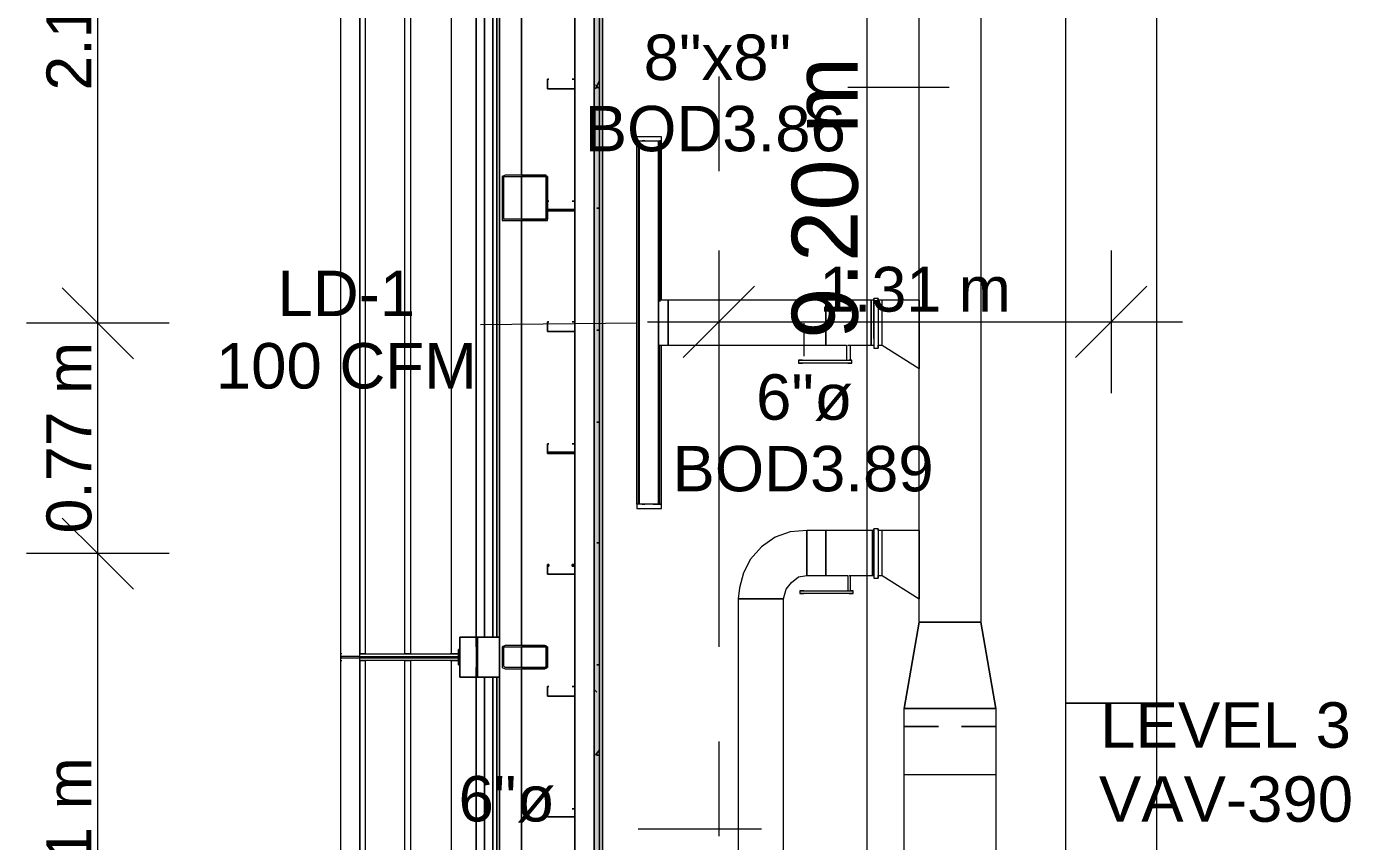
# Model space of a CAD drawing. Header units: metres. Extents: x -2 to 237, y -8 to 52.
# Drawn here: x 5.552 to 9.98, y 16.249 to 18.973 of the extents above; entities that cross this region are included whole.
import ezdxf

# ---------------------------------------------------------------- set-up
doc = ezdxf.new("R2010")
doc.units = ezdxf.units.M
doc.layers.add('HVAC - Ductos', color=5, linetype='Continuous', lineweight=0)
doc.layers.add('PDF_Text', color=7, linetype='Continuous', lineweight=0)
doc.layers.add('PDF_Geometry', color=7, linetype='Continuous', lineweight=0, true_color=0xaaaaaa)
doc.layers.add('PDF_Solid Fills', color=7, linetype='Continuous', lineweight=0, true_color=0xffffff)
doc.styles.add('PDF Helvetica', font='')
doc.styles.get('PDF Helvetica').set_extended_font_data('Helvetica')

msp = doc.modelspace()

# ---------------------------------------------------------------- hatches: boundary and pattern name
at = {"layer": 'PDF_Solid Fills', "lineweight": 0, "transparency": 33554559}
h = msp.add_hatch(color=256, dxfattribs=at)
h.paths.add_polyline_path([(7.4674, 8.7485), (7.4674, 21.0411), (7.4491, 21.0411), (7.4491, 8.7485)])
h.paths.add_polyline_path([(7.4674, 32.7197), (7.4491, 32.7197), (7.4491, 22.5622), (7.4674, 22.5622)])
h.paths.add_polyline_path([(7.4674, 22.5485), (7.4491, 22.5485), (7.4491, 21.0548), (7.4674, 21.0548)])
h.paths.add_polyline_path([(7.4674, 34.2499), (7.4674, 46.4416), (7.4491, 46.4416), (7.4491, 34.2499)])
h.paths.add_polyline_path([(7.4674, 34.2362), (7.4491, 34.2362), (7.4491, 32.738), (7.4674, 32.738)])
h = msp.add_hatch(color=256, dxfattribs=at)
h.paths.add_polyline_path([(7.2887, 18.4754), (7.2933, 18.4708), (7.2933, 18.4754)])
h.paths.add_polyline_path([(7.2933, 18.4662), (7.2887, 18.4662), (7.2887, 18.3288), (7.1467, 18.3288), (7.1467, 18.4662), (7.1421, 18.4662), (7.1421, 18.3242), (7.2933, 18.3242)])
h.paths.add_polyline_path([(7.1467, 18.4708), (7.1467, 18.4754), (7.1421, 18.4754)])
h.paths.add_polyline_path([(7.2841, 18.4708), (7.2841, 18.4754), (7.1512, 18.4754)])
h = msp.add_hatch(color=256, dxfattribs=at)
h.paths.add_polyline_path([(7.1512, 16.8306), (7.2841, 16.826), (7.2841, 16.8306)])
h.paths.add_polyline_path([(7.1467, 16.8947), (7.1421, 16.8947), (7.1421, 16.8306), (7.1512, 16.8352), (7.1467, 16.8352)])
h.paths.add_polyline_path([(7.1467, 16.8993), (7.1467, 16.9039), (7.1421, 16.9039)])
h.paths.add_polyline_path([(7.2841, 16.8993), (7.2841, 16.9039), (7.1512, 16.9039)])
h.paths.add_polyline_path([(7.2887, 16.9039), (7.2933, 16.8993), (7.2933, 16.9039)])
h.paths.add_polyline_path([(7.2933, 16.8947), (7.2887, 16.8947), (7.2887, 16.8306)])

# ---------------------------------------------------------------- linework, layer by layer
at = {"layer": 'HVAC - Ductos', "color": 252, "lineweight": 0, "true_color": 0x939598}
for points in [[(5.7905, 8.9639), (5.7905, 11.4426), (5.7905, 13.8021), (5.7905, 15.2041), (5.7905, 17.2109), (5.7905, 17.9806), (5.7905, 20.1706), (5.7905, 21.6733), (5.7905, 22.9975), (5.7905, 24.3169), (5.7905, 26.255), (5.7905, 28.5137), (5.7905, 30.7083), (5.7905, 32.1928), (5.7905, 33.3061), (5.7905, 35.5145), (5.7905, 37.4662), (5.7905, 37.7091), (5.7905, 39.9037), (5.7905, 41.3881), (5.7905, 43.5873), (5.7905, 46.2263)], [(5.6714, 18.0996), (5.7905, 17.9806), (5.9097, 17.8614)], [(6.0288, 17.9806), (5.7905, 17.9806), (5.5522, 17.9806)], [(5.6714, 17.33), (5.7905, 17.2109), (5.9097, 17.0917)], [(6.0288, 17.2109), (5.7905, 17.2109), (5.5522, 17.2109)]]:
    msp.add_lwpolyline(points, dxfattribs=at)
at = {"layer": 'HVAC - Ductos', "lineweight": 0}
for points in [[(8.3608, 8.9639), (8.3608, 13.8021), (8.3608, 22.9975), (8.3608, 32.1928), (8.3608, 41.3881), (8.3608, 46.2263)], [(8.6357, 18.7686), (8.2966, 18.7686)], [(7.6094, 17.3758), (7.614, 17.3758), (7.6186, 17.3758), (7.614, 17.3758), (7.5957, 17.3758), (7.5911, 17.3758), (7.5911, 18.5899), (7.5957, 18.5899), (7.614, 18.5899), (7.6186, 18.5899), (7.614, 18.5899), (7.6094, 18.5899)], [(7.5957, 18.5899), (7.5957, 17.3758)], [(7.6461, 18.5899), (7.6506, 18.5899), (7.6552, 18.5899), (7.6736, 18.5899), (7.669, 18.5899), (7.669, 18.0539)], [(7.6506, 18.5899), (7.6552, 18.5899), (7.6598, 18.5899)], [(7.6736, 18.0584), (7.6736, 18.5899)], [(7.866, 18.2234), (7.866, 17.9852), (7.866, 17.7469)], [(9.1763, 18.2234), (9.1763, 17.9852), (9.1763, 17.7469)], [(7.9851, 18.1042), (7.866, 17.9852), (7.7468, 17.866)], [(9.2954, 18.1042), (9.1763, 17.9852), (9.0572, 17.866)], [(7.6965, 18.0584), (7.6965, 18.0539), (7.6965, 18.0447), (7.6965, 18.0356), (7.6965, 18.0172), (7.6965, 17.9989), (7.6965, 17.9806), (7.6965, 17.9622), (7.6965, 17.9439), (7.6965, 17.9302), (7.6965, 17.9164), (7.6965, 17.9118), (7.6965, 17.9072), (7.6965, 17.9164), (7.6965, 17.9256), (7.6965, 17.9439), (7.6965, 17.9622), (7.6965, 17.9806), (7.6965, 18.0034), (7.6965, 18.0218), (7.6965, 18.0356), (7.6965, 18.0493), (7.6965, 18.0539), (7.6965, 18.0584), (7.6965, 18.0539)], [(8.2966, 17.8569), (8.3012, 17.8569), (8.3058, 17.8569), (8.3058, 17.9072), (8.3746, 17.9072), (8.3746, 17.9164), (8.3746, 17.9256), (8.3746, 17.9439), (8.3746, 17.9622), (8.3746, 17.9806), (8.3746, 18.0034), (8.3746, 18.0218), (8.3746, 18.0356), (8.3746, 18.0493), (8.3746, 18.0539), (8.3746, 18.0584), (8.2234, 18.0584), (8.2234, 18.0539), (8.2234, 18.0493), (8.2234, 18.0356), (8.2234, 18.0218), (8.2234, 18.0034), (8.2234, 17.9806), (8.2234, 17.9622), (8.2234, 17.9439), (8.2234, 17.9256), (8.2234, 17.9164), (8.2234, 17.9072), (8.2921, 17.9072), (8.2921, 17.8569)], [(8.3837, 17.9302), (8.3837, 17.9439), (8.3837, 17.9622), (8.3837, 17.9806), (8.3837, 18.0034), (8.3837, 18.0218), (8.3837, 18.0356), (8.3837, 18.0493), (8.3837, 18.0539), (8.3837, 18.0584), (8.3746, 18.0584), (8.3746, 18.0539), (8.3746, 18.0493), (8.3746, 18.0356), (8.3746, 18.0218), (8.3746, 18.0034), (8.3746, 17.9806), (8.3746, 17.9622), (8.3746, 17.9439), (8.3746, 17.9256), (8.3746, 17.9164), (8.3746, 17.9072), (8.3837, 17.9072), (8.3837, 17.9027), (8.3837, 17.8981)], [(8.3975, 18.063), (8.3837, 18.063)], [(8.3837, 18.0584), (8.3837, 18.063), (8.3837, 18.0539), (8.3837, 18.0401), (8.3837, 18.0218), (8.3837, 18.0034), (8.3837, 17.9806), (8.3837, 17.9622), (8.3837, 17.9393), (8.3837, 17.9256), (8.3837, 17.9118), (8.3837, 17.9027), (8.3837, 17.8981), (8.3975, 17.8981)], [(8.3975, 18.0584), (8.3975, 18.063), (8.3975, 18.0539), (8.3975, 18.0401), (8.3975, 18.0218), (8.3975, 18.0034), (8.3975, 17.9806), (8.3975, 17.9622), (8.3975, 17.9393), (8.3975, 17.9256), (8.3975, 17.9118), (8.3975, 17.9027), (8.3975, 17.8981), (8.3975, 17.9027), (8.3975, 17.9072), (8.4112, 17.9072), (8.4112, 17.9164), (8.4112, 17.9256), (8.4112, 17.9439), (8.4112, 17.9622), (8.4112, 17.9806), (8.4112, 18.0034), (8.4112, 18.0218), (8.4112, 18.0356), (8.4112, 18.0493), (8.4112, 18.0539), (8.4112, 18.0584), (8.3975, 18.0584), (8.3975, 18.0539), (8.3975, 18.0493)], [(8.3975, 18.0401), (8.3975, 18.0356)], [(8.3975, 18.0218), (8.3975, 18.0034), (8.3975, 17.9806), (8.3975, 17.9622), (8.3975, 17.9439), (8.3975, 17.9393)], [(8.4112, 17.9072), (8.5349, 17.8293), (8.5349, 17.8339), (8.5349, 17.8523), (8.5349, 17.8752), (8.5349, 17.9072), (8.5349, 17.9806), (8.5349, 18.0126), (8.5349, 18.0356), (8.5349, 18.0539), (8.5349, 18.0584), (8.4112, 18.0584)], [(8.5349, 18.0584), (8.5349, 18.0539), (8.5349, 18.0356), (8.5349, 18.0126), (8.5349, 17.9806), (8.5349, 17.9072), (8.5349, 17.8752), (8.5349, 17.8523), (8.5349, 17.8339), (8.5349, 17.8293)], [(7.5911, 17.9806), (7.0688, 17.976)], [(7.6277, 17.9852), (9.4146, 17.9852)], [(8.1501, 17.9806), (8.1501, 17.8706)], [(8.4112, 18.008), (8.4112, 18.0126)], [(8.4112, 17.9485), (8.4112, 17.9531), (8.4112, 17.9576)], [(7.6461, 17.3758), (7.6506, 17.3758), (7.6552, 17.3758), (7.6736, 17.3758), (7.669, 17.3758), (7.669, 17.9072)], [(7.6736, 17.3758), (7.6736, 17.9072)], [(8.2921, 17.9072), (8.2921, 17.9072)], [(8.2921, 17.9072), (8.2921, 17.9072)], [(8.2966, 17.9072), (8.3012, 17.9072), (8.3058, 17.9072)], [(8.3058, 17.9072), (8.3058, 17.9072)], [(8.3058, 17.9072), (8.3058, 17.9072)], [(8.3058, 17.9072), (8.3058, 17.9072)], [(8.3837, 17.9256), (8.3837, 17.9164), (8.3837, 17.9118)], [(8.3837, 17.9072), (8.3837, 17.9072)], [(8.3975, 17.9256), (8.3975, 17.9256)], [(8.3975, 17.9164), (8.3975, 17.9118)], [(8.3975, 17.9072), (8.3975, 17.9072)], [(8.4112, 17.9256), (8.4112, 17.9302)], [(8.1317, 17.8569), (8.1317, 17.8569)], [(8.1317, 17.8569), (8.1317, 17.8477)], [(8.1317, 17.8477), (8.1317, 17.8477)], [(8.1455, 17.8569), (8.2966, 17.8569), (8.3012, 17.8569), (8.3058, 17.8569), (8.3104, 17.8569), (8.3058, 17.8569), (8.3012, 17.8569)], [(8.2966, 17.8477), (8.3012, 17.8477), (8.3058, 17.8477), (8.3104, 17.8477), (8.3058, 17.8477), (8.3012, 17.8477), (8.2966, 17.8477), (8.1455, 17.8477)], [(8.3058, 17.8569), (8.3058, 17.8569)], [(8.3104, 17.8569), (8.3104, 17.8569)], [(8.3104, 17.8477), (8.3104, 17.8569)], [(8.3104, 17.8477), (8.3104, 17.8477)], [(7.6598, 17.3758), (7.6552, 17.3758), (7.6506, 17.3758)], [(8.3837, 17.2887), (8.3791, 17.2887), (8.2234, 17.2887), (8.2234, 17.2841), (8.2234, 17.2795), (8.2234, 17.2658), (8.2234, 17.2521), (8.2234, 17.2337), (8.2234, 17.2109), (8.2234, 17.1925), (8.2234, 17.1742), (8.2234, 17.1605), (8.2234, 17.1467), (8.2234, 17.1375), (8.2966, 17.1375), (8.2966, 17.0871)], [(8.3012, 17.0871), (8.3058, 17.0871), (8.3058, 17.1375), (8.3791, 17.1375), (8.3791, 17.1467), (8.3791, 17.1605), (8.3791, 17.1742), (8.3791, 17.1925), (8.3791, 17.2109), (8.3791, 17.2337), (8.3791, 17.2521), (8.3791, 17.2658), (8.3791, 17.2795), (8.3791, 17.2841), (8.3791, 17.2887), (8.3791, 17.2841), (8.3791, 17.2887), (8.3791, 17.2841), (8.3791, 17.2795), (8.3791, 17.2658), (8.3791, 17.2521), (8.3791, 17.2337), (8.3791, 17.2109), (8.3791, 17.1925), (8.3791, 17.1742), (8.3791, 17.1605), (8.3791, 17.1467), (8.3791, 17.1375), (8.3837, 17.1375), (8.3837, 17.1467), (8.3837, 17.1605), (8.3837, 17.1742), (8.3837, 17.1925), (8.3837, 17.2109), (8.3837, 17.2337), (8.3837, 17.2521), (8.3837, 17.2658), (8.3837, 17.2795), (8.3837, 17.2841), (8.3837, 17.2887), (8.3837, 17.2841), (8.3837, 17.2933), (8.3837, 17.2841), (8.3837, 17.2704), (8.3837, 17.2521), (8.3837, 17.2337), (8.3837, 17.2109), (8.3837, 17.1925), (8.3837, 17.1696), (8.3837, 17.1559), (8.3837, 17.1421), (8.3837, 17.1329), (8.3837, 17.1284), (8.3975, 17.1284)], [(8.3975, 17.2933), (8.3837, 17.2933)], [(8.3975, 17.2887), (8.3975, 17.2933), (8.3975, 17.2841), (8.3975, 17.2704), (8.3975, 17.2521), (8.3975, 17.2337), (8.3975, 17.2109), (8.3975, 17.1925), (8.3975, 17.1696), (8.3975, 17.1559), (8.3975, 17.1421), (8.3975, 17.1329), (8.3975, 17.1284), (8.3975, 17.1329), (8.3975, 17.1375), (8.4112, 17.1375), (8.4112, 17.1467), (8.4112, 17.1605), (8.4112, 17.1742), (8.4112, 17.1925), (8.4112, 17.2109), (8.4112, 17.2337), (8.4112, 17.2521), (8.4112, 17.2658), (8.4112, 17.2795), (8.4112, 17.2841), (8.4112, 17.2887), (8.3975, 17.2887), (8.3975, 17.2841), (8.3975, 17.2795)], [(8.3975, 17.2704), (8.3975, 17.2658)], [(8.4112, 17.1375), (8.5349, 17.0597), (8.5349, 17.0642), (8.5349, 17.0826), (8.5349, 17.1055), (8.5349, 17.1375), (8.5349, 17.2109), (8.5349, 17.2429), (8.5349, 17.2658), (8.5349, 17.2841), (8.5349, 17.2887), (8.4112, 17.2887)], [(8.5349, 17.2887), (8.5349, 17.2841), (8.5349, 17.2658), (8.5349, 17.2429), (8.5349, 17.2109), (8.5349, 17.1375), (8.5349, 17.1055), (8.5349, 17.0826), (8.5349, 17.0642), (8.5349, 17.0597)], [(8.3975, 17.2521), (8.3975, 17.2337), (8.3975, 17.2109), (8.3975, 17.1925), (8.3975, 17.1742), (8.3975, 17.1696)], [(8.4112, 17.2383), (8.4112, 17.2429)], [(8.4112, 17.1787), (8.4112, 17.1833), (8.4112, 17.1879)], [(8.2966, 17.1375), (8.2966, 17.1375)], [(8.2966, 17.1375), (8.2966, 17.1375)], [(8.3012, 17.1375), (8.3058, 17.1375)], [(8.3058, 17.1375), (8.3058, 17.1375)], [(8.3058, 17.1375), (8.3058, 17.1375)], [(8.3058, 17.1375), (8.3058, 17.1375)], [(8.3791, 17.1375), (8.3791, 17.1375)], [(8.3837, 17.1375), (8.3837, 17.1375)], [(8.3837, 17.1375), (8.3837, 17.1329), (8.3837, 17.1284)], [(8.3975, 17.1605), (8.3975, 17.1559)], [(8.3975, 17.1467), (8.3975, 17.1421)], [(8.3975, 17.1375), (8.3975, 17.1375)], [(8.1363, 17.0871), (8.1363, 17.0871)], [(8.1363, 17.0871), (8.1363, 17.078)], [(8.1363, 17.078), (8.1363, 17.078)], [(8.1501, 17.0871), (8.3012, 17.0871), (8.3058, 17.0871), (8.3104, 17.0871), (8.315, 17.0871), (8.3104, 17.0871), (8.3058, 17.0871)], [(8.3012, 17.078), (8.3058, 17.078), (8.3104, 17.078), (8.315, 17.078), (8.3104, 17.078), (8.3058, 17.078), (8.3012, 17.078), (8.1501, 17.078)], [(8.3058, 17.0871), (8.3058, 17.0871)], [(8.315, 17.0871), (8.315, 17.0871)], [(8.315, 17.078), (8.315, 17.0871)], [(8.315, 17.078), (8.315, 17.078)], [(8.5349, 16.9818), (8.4845, 16.6931), (8.5349, 16.9818)], [(8.5349, 16.9818), (8.7411, 16.9818)], [(8.4845, 16.4732), (8.4845, 16.6931), (8.7915, 16.6931), (8.7915, 16.4732)], [(8.7915, 16.6931), (8.7915, 16.6931)], [(8.008, 16.2899), (7.5957, 16.2899)]]:
    msp.add_lwpolyline(points, dxfattribs=at)
for points in [[(8.7411, 21.9162), (8.7411, 16.9818), (8.5349, 16.9818), (8.5349, 21.9162)], [(9.3276, 21.3389), (9.3276, 16.7115), (9.0251, 16.7115), (9.0251, 21.3389)], [(7.5911, 18.6037), (7.5911, 18.5899), (7.6736, 18.5899), (7.6736, 18.6037)], [(7.6003, 17.3758), (7.6003, 18.5899), (7.6644, 18.5899), (7.6644, 17.3758)], [(7.6644, 18.5899), (7.6644, 17.3758)], [(7.6644, 17.9806), (7.6644, 17.9622), (7.6644, 17.9439), (7.6644, 17.9302), (7.6644, 17.9164), (7.6644, 17.9118), (7.6644, 17.9072), (7.6965, 17.9072), (8.2234, 17.9072), (8.2234, 17.9164), (8.2234, 17.9256), (8.2234, 17.9439), (8.2234, 17.9622), (8.2234, 17.9806), (8.2234, 18.0034), (8.2234, 18.0218), (8.2234, 18.0356), (8.2234, 18.0493), (8.2234, 18.0539), (8.2234, 18.0584), (7.6965, 18.0584), (7.6644, 18.0584), (7.6644, 18.0539), (7.6644, 18.0447), (7.6644, 18.0356), (7.6644, 18.0172), (7.6644, 17.9989)], [(8.1455, 17.8569), (8.1409, 17.8569), (8.1363, 17.8569), (8.1317, 17.8569), (8.1363, 17.8569), (8.1409, 17.8569)], [(8.1455, 17.8477), (8.1409, 17.8477), (8.1363, 17.8477), (8.1317, 17.8477), (8.1363, 17.8477), (8.1409, 17.8477)], [(7.5911, 17.362), (7.6736, 17.362), (7.6736, 17.3758), (7.5911, 17.3758)], [(7.9301, 17.0597), (7.9347, 17.0597), (7.9393, 17.0597), (7.9531, 17.0597), (7.9668, 17.0597), (7.9851, 17.0597), (8.008, 17.0597), (8.0263, 17.0597), (8.0447, 17.0597), (8.0584, 17.0597), (8.0722, 17.0597), (8.0813, 17.0597), (8.0905, 17.0917), (8.1088, 17.1146), (8.1317, 17.1329), (8.1592, 17.1375), (8.1592, 17.1467), (8.1592, 17.1605), (8.1592, 17.1742), (8.1592, 17.1925), (8.1592, 17.2109), (8.1592, 17.2337), (8.1592, 17.2521), (8.1592, 17.2658), (8.1592, 17.2795), (8.1592, 17.2841), (8.1592, 17.2887), (8.1042, 17.2841), (8.0539, 17.2658), (8.008, 17.2337), (7.9714, 17.1925), (7.9485, 17.1467), (7.9347, 17.0963)], [(8.1592, 17.2887), (8.1592, 17.2841), (8.1592, 17.2795), (8.1592, 17.2658), (8.1592, 17.2521), (8.1592, 17.2337), (8.1592, 17.2109), (8.1592, 17.1925), (8.1592, 17.1742), (8.1592, 17.1605), (8.1592, 17.1467), (8.1592, 17.1375), (8.2234, 17.1375), (8.2234, 17.1467), (8.2234, 17.1605), (8.2234, 17.1742), (8.2234, 17.1925), (8.2234, 17.2109), (8.2234, 17.2337), (8.2234, 17.2521), (8.2234, 17.2658), (8.2234, 17.2795), (8.2234, 17.2841), (8.2234, 17.2887)], [(8.0813, 17.0597), (8.0722, 17.0597), (8.0584, 17.0597), (8.0447, 17.0597), (8.0263, 17.0597), (8.008, 17.0597), (7.9851, 17.0597), (7.9668, 17.0597), (7.9531, 17.0597), (7.9393, 17.0597), (7.9347, 17.0597), (7.9301, 17.0597), (7.9301, 15.3552), (7.9347, 15.3552), (7.9393, 15.3552), (7.9531, 15.3552), (7.9668, 15.3552), (7.9851, 15.3552), (8.008, 15.3552), (8.0263, 15.3552), (8.0447, 15.3552), (8.0584, 15.3552), (8.0722, 15.3552), (8.0813, 15.3552)], [(8.1501, 17.0871), (8.1455, 17.0871), (8.1409, 17.0871), (8.1363, 17.0871), (8.1409, 17.0871), (8.1455, 17.0871)], [(8.1501, 17.078), (8.1455, 17.078), (8.1409, 17.078), (8.1363, 17.078), (8.1409, 17.078), (8.1455, 17.078)], [(8.7915, 16.6931), (8.7411, 16.9818)], [(8.7915, 16.6931), (8.4845, 16.6931)], [(9.0251, 15.8043), (9.0251, 16.7115), (9.3276, 16.7115), (9.3276, 15.8043)], [(8.4845, 16.6335), (8.5991, 16.6335)], [(8.6769, 16.6335), (8.7915, 16.6335)], [(8.4845, 16.4732), (8.7915, 16.4732), (8.7915, 14.81), (8.4845, 14.81)]]:
    msp.add_lwpolyline(points, close=True, dxfattribs=at)
at = {"layer": 'PDF_Geometry', "lineweight": 0}
for points in [[(11.0823, 46.5196), (10.6791, 46.5196), (10.2714, 46.5196), (9.8682, 46.5196), (9.4604, 46.5196), (9.0572, 46.5196), (8.6495, 46.5196), (8.2417, 46.5196), (7.3849, 46.5196), (7.3849, 46.4554), (7.3849, 46.4416), (7.3849, 8.7485), (7.3849, 8.7302), (7.3849, 8.6661), (8.2417, 8.6661), (8.6495, 8.6661), (9.0527, 8.6661)], [(12.3743, 8.7302), (7.4491, 8.7302), (7.4491, 8.744), (7.4491, 8.7485), (7.4491, 21.0411), (7.4491, 21.0548), (7.4491, 22.5485), (7.4491, 22.5622), (7.4491, 32.7197), (7.4491, 32.738), (7.4491, 34.2362), (7.4491, 34.2499), (7.4491, 46.4416), (7.4491, 46.4554), (12.466, 46.4554), (12.466, 46.5196), (12.301, 46.5196), (11.8978, 46.5196), (11.49, 46.5196), (11.0869, 46.5196)], [(7.4674, 8.7485), (7.4674, 46.4416), (7.4674, 8.7485)], [(7.4674, 8.7485), (7.4674, 21.0411), (8.4983, 21.0411), (8.4983, 21.0548), (7.4674, 21.0548), (7.4674, 22.5485), (14.5185, 22.5485), (14.5185, 22.5622), (7.4674, 22.5622), (7.4674, 32.7197), (9.0618, 32.7197), (9.0618, 32.738), (7.4674, 32.738), (7.4674, 34.2362), (7.7927, 34.2362)], [(12.3743, 8.744), (7.4674, 8.744), (7.4674, 8.7485), (7.4674, 21.0411), (7.4674, 13.8983), (7.4674, 21.0411), (7.4674, 13.8983), (7.4674, 21.0411), (7.4491, 21.0411), (7.4491, 21.0548), (7.4674, 21.0548), (7.4674, 22.5485), (7.4674, 21.0548), (7.4674, 22.5485), (7.4674, 21.0548), (7.4674, 22.5485), (7.4674, 21.0548), (7.4674, 22.5485), (7.4674, 21.0548), (7.4674, 22.5485), (7.4674, 21.0548), (7.4674, 22.5485), (7.4491, 22.5485), (7.4491, 22.5622)], [(7.4674, 21.0411), (7.4674, 14.3015)], [(7.4674, 14.3015), (7.4674, 21.0411)], [(7.4674, 21.0411), (7.4674, 13.8983)], [(7.4674, 13.8983), (7.4674, 21.0411)], [(7.4674, 21.0411), (7.4674, 13.8983)], [(7.4674, 13.8983), (7.4674, 21.0411)], [(6.606, 19.9323), (6.6014, 19.9323), (6.6014, 16.8626), (6.606, 16.8626), (6.6106, 16.8626), (6.6198, 16.8626), (6.6335, 16.8626), (6.6473, 16.8626), (6.6656, 16.8626), (6.6656, 19.9323), (6.6656, 19.9277), (6.6656, 19.9323), (6.6656, 19.9277), (6.6656, 19.9323)], [(6.6656, 19.9186), (6.6656, 16.8764), (6.9955, 16.8764), (6.9955, 16.8901), (6.9955, 16.8856), (6.9955, 16.8901), (7.0001, 16.8901), (6.9955, 16.8901), (6.9955, 16.8764), (6.9955, 16.8901), (6.9955, 16.8856), (6.9955, 16.8901), (6.9955, 16.8397), (6.9955, 16.8489), (6.9955, 16.8397), (6.9955, 16.8535), (6.968, 16.8535), (6.9955, 16.8535), (6.9955, 16.8397), (7.0001, 16.8397), (6.9955, 16.8397), (6.9955, 16.8535), (6.6656, 16.8535), (6.6656, 14.4481), (6.6656, 16.8672), (6.9955, 16.8672)], [(6.684, 19.9186), (6.6656, 19.9186), (6.6656, 16.8764), (6.6656, 19.9186), (6.684, 19.9186), (6.684, 16.8764), (6.6656, 16.8764), (6.6656, 19.9186), (6.6656, 16.8764), (6.684, 16.8764)], [(6.9725, 16.8764), (6.9725, 19.9186)], [(7.2979, 18.7961), (7.2979, 18.7961)], [(7.3757, 18.7961), (7.3757, 18.7961)], [(7.866, 18.8053), (7.866, 18.4891)], [(7.2933, 18.764), (7.2933, 18.764)], [(7.2933, 18.764), (7.2933, 18.764)], [(7.3849, 18.764), (7.3849, 18.764)], [(7.3849, 18.764), (7.3849, 18.764)], [(7.2933, 18.3883), (7.2933, 18.4662), (7.2933, 18.4708), (7.2841, 18.4754), (7.1512, 18.4754), (7.1421, 18.4708), (7.1421, 18.4662), (7.1421, 18.3333), (7.1421, 18.3242), (7.1512, 18.3242), (7.2841, 18.3242), (7.2933, 18.3242), (7.2933, 18.3333), (7.2933, 18.3608)], [(7.2887, 18.4754), (7.2841, 18.4754), (7.2062, 18.4754)], [(7.2062, 18.3288), (7.2841, 18.3288), (7.2887, 18.3288), (7.2887, 18.3333), (7.2887, 18.4662), (7.2887, 18.4708), (7.2841, 18.4708), (7.2062, 18.4708)], [(7.2933, 18.4708), (7.2933, 18.4662), (7.2933, 18.3883), (7.2933, 18.3608), (7.2933, 18.3333), (7.2933, 18.3288)], [(7.055, 18.4387), (7.055, 18.3608)], [(7.2979, 18.3883), (7.2979, 18.3883)], [(7.3757, 18.3883), (7.3757, 18.3883)], [(7.2933, 18.3608), (7.2933, 18.3608)], [(7.3849, 18.3608), (7.3849, 18.3608)], [(7.2062, 18.3242), (7.2841, 18.3242), (7.2887, 18.3242)], [(7.866, 18.1684), (7.866, 16.8993)], [(7.2979, 17.9852), (7.2979, 17.9852)], [(7.3757, 17.9852), (7.3757, 17.9852)], [(7.2933, 17.9531), (7.2933, 17.9531)], [(7.2933, 17.9531), (7.2933, 17.9531)], [(7.3849, 17.9531), (7.3849, 17.9531)], [(7.3849, 17.9531), (7.3849, 17.9531)], [(7.2979, 17.5774), (7.2979, 17.5774)], [(7.3757, 17.5774), (7.3757, 17.5774)], [(7.2933, 17.5498), (7.2933, 17.5498)], [(7.3849, 17.5498), (7.3849, 17.5498)], [(7.2933, 17.1421), (7.2933, 17.1421)], [(7.2933, 17.1421), (7.2933, 17.1421)], [(7.3849, 17.1421), (7.3849, 17.1421)], [(7.3849, 17.1421), (7.3849, 17.1421)], [(7.055, 16.9314), (7.055, 16.9314)], [(7.055, 16.9314), (7.055, 16.9314)], [(7.055, 16.9314), (7.055, 16.9314)], [(7.055, 16.9314), (7.055, 16.9314)], [(7.055, 16.9314), (7.055, 16.9314)], [(7.055, 16.9314), (7.055, 16.9314)], [(7.055, 16.9314), (7.055, 16.9314)], [(7.055, 16.9314), (7.055, 16.9314)], [(7.055, 16.9314), (7.055, 16.9314)], [(7.055, 16.9314), (7.055, 16.9314)], [(7.0596, 16.9314), (7.0596, 16.9314)], [(7.0596, 16.9314), (7.0596, 16.9314)], [(7.0596, 16.9314), (7.0596, 16.9314)], [(7.0596, 16.9314), (7.0596, 16.9314)], [(6.606, 16.8764), (6.6014, 16.8764), (6.6014, 16.8672), (6.606, 16.8672)], [(6.8168, 16.8764), (6.8351, 16.8764)], [(6.9955, 16.8535), (6.9955, 16.8397), (7.0001, 16.8397), (6.9955, 16.8397), (6.9955, 16.8489), (6.9955, 16.8397), (7.0001, 16.8397), (6.9955, 16.8397), (6.9955, 16.8489), (6.9955, 16.8397), (6.9955, 16.8901), (6.9955, 16.8856), (6.9955, 16.8901), (6.9955, 16.8764), (6.968, 16.8764), (6.9955, 16.8764)], [(7.0001, 16.8901), (6.9955, 16.8901)], [(7.0001, 16.8901), (6.9955, 16.8901)], [(7.0001, 16.8901), (6.9955, 16.8901)], [(7.0001, 16.8901), (6.9955, 16.8901)], [(7.0001, 16.8901), (7.0001, 16.8993)], [(7.0001, 16.8901), (7.0001, 16.8993)], [(7.055, 16.8901), (7.0596, 16.8901)], [(7.055, 16.8901), (7.0596, 16.8901)], [(7.0596, 16.8901), (7.055, 16.8901)], [(7.0596, 16.8901), (7.055, 16.8901)], [(7.2062, 16.9039), (7.2841, 16.9039), (7.2887, 16.9039)], [(7.2062, 16.8306), (7.2841, 16.8306), (7.2887, 16.8306), (7.2887, 16.8352), (7.2887, 16.8947), (7.2887, 16.8993), (7.2841, 16.8993), (7.2062, 16.8993)], [(7.2933, 16.8993), (7.2933, 16.8947), (7.2933, 16.8352), (7.2933, 16.8306)], [(6.6656, 16.8672), (6.6473, 16.8672), (6.6335, 16.8672), (6.6198, 16.8672), (6.6106, 16.8672), (6.606, 16.8672), (6.6014, 16.8672), (6.6014, 14.4481), (6.606, 14.4481), (6.6106, 14.4481), (6.6198, 14.4481), (6.6335, 14.4481), (6.6473, 14.4481), (6.6656, 14.4481), (6.6656, 16.8535), (6.6656, 14.4481)], [(6.606, 16.8626), (6.6014, 16.8626), (6.6014, 16.8535), (6.606, 16.8535)], [(6.6656, 16.8672), (6.6656, 16.8672)], [(6.6656, 16.8672), (6.6656, 16.8672)], [(6.6656, 16.8672), (6.6656, 16.8672)], [(6.6656, 16.8672), (6.6656, 16.8672)], [(6.6656, 16.8672), (6.6656, 16.8672)], [(6.6656, 16.8672), (6.6656, 16.8672)], [(6.6656, 16.8672), (6.6656, 16.8672)], [(6.6656, 16.8626), (6.9955, 16.8626)], [(6.684, 16.8535), (6.6656, 16.8535), (6.6656, 14.4481), (6.6656, 16.8535), (6.684, 16.8535), (6.684, 14.4481)], [(6.684, 16.8672), (6.684, 16.8672)], [(6.684, 16.8672), (6.684, 16.8626)], [(6.6976, 16.8672), (6.7252, 16.8672)], [(6.8168, 16.8672), (6.8168, 16.8672)], [(6.8168, 16.8626), (6.8168, 16.8672)], [(6.8168, 14.4481), (6.8168, 16.8535), (6.8351, 16.8535), (6.8351, 14.4481)], [(6.8351, 16.8535), (6.8168, 16.8535)], [(6.8351, 16.8672), (6.8351, 16.8672)], [(6.8351, 16.8672), (6.8351, 16.8626)], [(6.9725, 16.8672), (6.9725, 16.8672)], [(6.9725, 16.8626), (6.9725, 16.8672)], [(6.9725, 14.4481), (6.9725, 16.8535)], [(6.9955, 16.8672), (6.9955, 16.8672)], [(6.9955, 16.8672), (6.9955, 16.8672)], [(6.9955, 16.8672), (6.9955, 16.8672)], [(6.9955, 16.8672), (6.9955, 16.8672)], [(6.9955, 16.8535), (6.9955, 16.8535)], [(6.9955, 16.8535), (6.9955, 16.8535)], [(6.9955, 16.8535), (6.9955, 16.8535)], [(6.9955, 16.8535), (6.9955, 16.8535)], [(6.9955, 16.8535), (6.9955, 16.8535)], [(6.9955, 16.8535), (6.9955, 16.8535)], [(6.9955, 16.8397), (7.0001, 16.8397)], [(6.9955, 16.8397), (7.0001, 16.8397)], [(7.0001, 16.8397), (7.0001, 16.7985)], [(7.0001, 16.8352), (7.0001, 16.8397)], [(7.0001, 16.8397), (7.0001, 16.7985)], [(7.0001, 16.8352), (7.0001, 16.8397)], [(7.055, 16.8397), (7.0596, 16.8397)], [(7.055, 16.8397), (7.0596, 16.8397)], [(7.055, 16.8397), (7.0596, 16.8397)], [(7.055, 16.8397), (7.0596, 16.8397)], [(7.055, 16.8306), (7.055, 16.7985)], [(7.055, 16.8306), (7.055, 16.7985)], [(7.2887, 16.8306), (7.2841, 16.826), (7.2062, 16.826)], [(7.0505, 16.7985), (7.0001, 16.7985)], [(7.0505, 16.7985), (7.0001, 16.7985)], [(7.055, 16.7985), (7.055, 16.7985)], [(7.055, 16.7985), (7.055, 16.7985)], [(7.055, 16.7985), (7.055, 16.7985)], [(7.055, 16.7985), (7.055, 16.7985)], [(7.055, 16.7985), (7.055, 16.7985)], [(7.055, 16.7985), (7.055, 16.7985)], [(7.055, 16.7985), (7.055, 16.7985)], [(7.055, 16.7985), (7.055, 16.7985)], [(7.055, 16.7985), (7.055, 16.7985)], [(7.055, 16.7985), (7.055, 16.7985)], [(7.0596, 16.7985), (7.0596, 16.7985)], [(7.0596, 16.7985), (7.0596, 16.7985)], [(7.0596, 16.7985), (7.0596, 16.7985)], [(7.0596, 16.7985), (7.0596, 16.7985)], [(7.2979, 16.7664), (7.2979, 16.7664)], [(7.3757, 16.7664), (7.3757, 16.7664)], [(7.866, 16.5831), (7.866, 16.267)], [(7.2979, 16.3586), (7.2979, 16.3586)], [(7.3757, 16.3586), (7.3757, 16.3586)], [(7.2933, 16.3312), (7.2933, 16.3312)], [(7.2933, 16.3312), (7.2933, 16.3312)], [(7.3849, 16.3312), (7.3849, 16.3312)], [(7.3849, 16.3312), (7.3849, 16.3312)]]:
    msp.add_lwpolyline(points, dxfattribs=at)
for points in [[(7.3849, 46.4554), (7.3849, 8.7302), (7.4491, 8.7302), (7.4491, 46.4554)], [(7.4674, 8.744), (7.4674, 46.4416), (7.4491, 46.4416), (7.4491, 8.744)], [(7.3849, 14.3015), (7.3849, 22.8966)], [(7.4765, 21.0411), (7.4765, 13.8983)], [(7.4765, 21.0411), (7.4765, 13.8983)], [(6.8351, 16.8764), (6.8168, 16.8764), (6.8168, 19.9186), (6.8351, 19.9186)], [(7.2062, 18.4754), (7.2062, 19.8911)], [(7.055, 18.3975), (7.055, 19.8636), (7.055, 18.3975), (7.055, 16.9314)], [(7.0825, 19.8636), (7.0825, 18.3975)], [(7.11, 19.8636), (7.11, 18.3975)], [(7.1238, 19.8636), (7.1238, 18.3975)], [(7.133, 19.8636), (7.133, 18.3975)], [(7.2933, 18.7961), (7.2933, 18.764), (7.3849, 18.764), (7.3849, 18.7961), (7.3757, 18.7961), (7.3849, 18.7961), (7.3849, 18.764), (7.2933, 18.764), (7.2933, 18.7961), (7.2979, 18.7961)], [(7.2933, 18.764), (7.3849, 18.764), (7.3849, 18.7961), (7.3757, 18.7961), (7.3849, 18.7961), (7.3849, 18.764), (7.2933, 18.764), (7.2933, 18.7961)], [(7.2979, 18.7961), (7.2933, 18.7961)], [(7.2841, 18.4708), (7.2887, 18.4708), (7.2887, 18.4662), (7.2887, 18.3333), (7.2887, 18.3288), (7.2841, 18.3288), (7.1512, 18.3288), (7.1467, 18.3288), (7.1467, 18.3333), (7.1467, 18.4662), (7.1467, 18.4708), (7.1512, 18.4708)], [(7.2062, 18.3975), (7.2062, 18.4708), (7.2062, 18.3975), (7.2062, 18.3288)], [(7.0825, 18.3975), (7.0825, 16.9314)], [(7.11, 18.3975), (7.11, 16.9314)], [(7.1238, 18.3975), (7.1238, 16.9314)], [(7.133, 18.3975), (7.133, 16.9314)], [(7.2933, 18.3883), (7.2933, 18.3608), (7.2933, 18.3563), (7.3849, 18.3563), (7.3849, 18.3608), (7.3849, 18.3883), (7.3757, 18.3883), (7.3849, 18.3883), (7.3849, 18.3608), (7.2933, 18.3608), (7.2933, 18.3883), (7.2979, 18.3883)], [(7.3849, 18.3608), (7.3849, 18.3883), (7.3757, 18.3883), (7.3849, 18.3883), (7.3849, 18.3608), (7.3849, 18.3563), (7.2933, 18.3563), (7.2933, 18.3608)], [(7.2979, 18.3883), (7.2933, 18.3883)], [(7.2062, 16.9039), (7.2062, 18.3242)], [(7.2933, 17.9852), (7.2933, 17.9531), (7.3849, 17.9531), (7.3849, 17.9852), (7.3757, 17.9852), (7.3849, 17.9852), (7.3849, 17.9531), (7.2933, 17.9531), (7.2933, 17.9852), (7.2979, 17.9852)], [(7.2933, 17.9531), (7.3849, 17.9531), (7.3849, 17.9852), (7.3757, 17.9852), (7.3849, 17.9852), (7.3849, 17.9531), (7.2933, 17.9531), (7.2933, 17.9852)], [(7.2979, 17.9852), (7.2933, 17.9852)], [(7.2933, 17.5774), (7.2933, 17.5498), (7.2933, 17.5453), (7.3849, 17.5453), (7.3849, 17.5498), (7.3849, 17.5774), (7.3757, 17.5774), (7.3849, 17.5774), (7.3849, 17.5498), (7.2933, 17.5498), (7.2933, 17.5774), (7.2979, 17.5774)], [(7.2933, 17.5498), (7.3849, 17.5498), (7.3849, 17.5774), (7.3757, 17.5774), (7.3849, 17.5774), (7.3849, 17.5498), (7.3849, 17.5453), (7.2933, 17.5453), (7.2933, 17.5498), (7.2933, 17.5774)], [(7.2979, 17.5774), (7.2933, 17.5774)], [(7.2933, 17.1742), (7.2933, 17.1421), (7.3849, 17.1421), (7.3849, 17.1742), (7.3757, 17.1742), (7.3757, 17.1696), (7.3849, 17.1696), (7.3849, 17.1421), (7.2933, 17.1421), (7.2933, 17.1696), (7.2979, 17.1696), (7.2979, 17.1742)], [(7.2979, 17.1742), (7.2979, 17.1696), (7.2933, 17.1696), (7.2933, 17.1421), (7.3849, 17.1421), (7.3849, 17.1696), (7.3757, 17.1696), (7.3757, 17.1742), (7.3849, 17.1742), (7.3849, 17.1421), (7.2933, 17.1421), (7.2933, 17.1742)], [(7.055, 16.7985), (7.0596, 16.7985), (7.133, 16.7985), (7.133, 16.9314), (7.0596, 16.9314), (7.055, 16.9314), (7.0505, 16.9314), (7.0001, 16.9314), (7.0505, 16.9314), (7.0001, 16.9314), (7.0001, 16.8901), (7.0001, 16.9314), (7.0001, 16.8901), (7.0001, 16.8993), (7.0001, 16.8901), (6.9955, 16.8901), (7.0001, 16.8901), (6.9955, 16.8901), (7.0001, 16.8901), (7.0001, 16.9314), (7.0505, 16.9314), (7.0001, 16.9314), (7.0001, 16.7985), (7.0505, 16.7985)], [(7.055, 16.7985), (7.0596, 16.7985), (7.133, 16.7985), (7.133, 16.9314), (7.0596, 16.9314), (7.055, 16.9314), (7.055, 16.7985), (7.0505, 16.7985), (7.0001, 16.7985), (7.0001, 16.9314), (7.0505, 16.9314), (7.055, 16.9314)], [(7.055, 16.8993), (7.055, 16.9314)], [(7.055, 16.8993), (7.055, 16.9314)], [(7.0596, 16.9314), (7.0596, 16.7985)], [(7.0596, 16.7985), (7.133, 16.7985), (7.133, 16.9314), (7.133, 16.7985), (7.0596, 16.7985), (7.0596, 16.8306)], [(7.133, 16.9314), (7.0596, 16.9314), (7.0596, 16.8993), (7.0596, 16.9314)], [(6.9955, 16.8901), (7.0001, 16.8901)], [(7.0001, 16.8993), (7.0001, 16.8901)], [(7.0596, 16.8901), (7.055, 16.8901)], [(7.055, 16.8901), (7.0596, 16.8901)], [(7.133, 16.8352), (7.133, 16.8306), (7.133, 16.8352), (7.133, 16.8397), (7.133, 16.8901), (7.133, 16.8993), (7.133, 16.8901), (7.133, 16.8397), (7.133, 16.8352), (7.133, 16.8306)], [(7.133, 16.8352), (7.133, 16.8397), (7.133, 16.8901), (7.133, 16.8993), (7.133, 16.8901), (7.133, 16.8397)], [(7.1512, 16.9039), (7.1421, 16.8993), (7.1421, 16.8947), (7.1421, 16.8352), (7.1421, 16.8306), (7.1512, 16.826), (7.2841, 16.826), (7.2933, 16.8306), (7.2933, 16.8352), (7.2933, 16.8947), (7.2933, 16.8993), (7.2841, 16.9039)], [(7.1467, 16.8352), (7.1467, 16.8947), (7.1467, 16.8993), (7.1512, 16.8993), (7.2841, 16.8993), (7.2887, 16.8993), (7.2887, 16.8947), (7.2887, 16.8352), (7.2841, 16.8306), (7.1512, 16.8306)], [(7.2062, 16.8672), (7.2062, 16.8993), (7.2062, 16.8672), (7.2062, 16.8306)], [(6.684, 16.8626), (6.684, 16.8672)], [(6.8168, 16.8672), (6.8168, 16.8626)], [(6.8351, 16.8626), (6.8351, 16.8672)], [(6.9725, 16.8672), (6.9725, 16.8626)], [(7.0001, 16.8306), (7.0001, 16.8352), (7.0001, 16.8306), (7.0001, 16.8352), (7.0001, 16.8397), (6.9955, 16.8397), (7.0001, 16.8397), (7.0001, 16.8352)], [(7.0001, 16.8397), (6.9955, 16.8397)], [(7.0001, 16.7985), (7.0001, 16.8397), (7.0001, 16.8352), (7.0001, 16.8397), (7.0001, 16.7985), (7.0505, 16.7985)], [(7.0596, 16.8397), (7.055, 16.8397)], [(7.0596, 16.8397), (7.055, 16.8397)], [(7.055, 16.7985), (7.055, 16.8306)], [(7.2062, 15.369), (7.2062, 16.826)], [(7.055, 15.3324), (7.055, 14.5169), (7.055, 15.3324), (7.055, 16.7985)], [(7.0825, 16.7985), (7.0825, 15.3324)], [(7.11, 16.7985), (7.11, 15.3324)], [(7.1238, 16.7985), (7.1238, 15.3324)], [(7.133, 16.7985), (7.133, 15.3324)], [(7.2933, 16.7664), (7.2933, 16.7389), (7.2933, 16.7343), (7.3849, 16.7343), (7.3849, 16.7389), (7.3849, 16.7664), (7.3757, 16.7664), (7.3849, 16.7664), (7.3849, 16.7389), (7.3849, 16.7343), (7.2933, 16.7343), (7.2933, 16.7389), (7.2933, 16.7664), (7.2979, 16.7664)], [(7.2933, 16.7389), (7.2933, 16.7343), (7.3849, 16.7343), (7.3849, 16.7389), (7.3849, 16.7664), (7.3757, 16.7664), (7.3849, 16.7664), (7.3849, 16.7389), (7.3849, 16.7343), (7.2933, 16.7343), (7.2933, 16.7389), (7.2933, 16.7664)], [(7.2979, 16.7664), (7.2933, 16.7664)], [(7.2933, 16.3586), (7.2933, 16.3312), (7.3849, 16.3312), (7.3849, 16.3586), (7.3757, 16.3586), (7.3849, 16.3586), (7.3849, 16.3312), (7.2933, 16.3312), (7.2933, 16.3586), (7.2979, 16.3586)], [(7.2933, 16.3312), (7.3849, 16.3312), (7.3849, 16.3586), (7.3757, 16.3586), (7.3849, 16.3586), (7.3849, 16.3312), (7.2933, 16.3312), (7.2933, 16.3586)], [(7.2979, 16.3586), (7.2933, 16.3586)]]:
    msp.add_lwpolyline(points, close=True, dxfattribs=at)
at = {"layer": 'PDF_Geometry', "color": 254, "lineweight": 0, "true_color": 0xd2d2d2}
for points in [[(7.2933, 18.7732), (7.2933, 18.7732)], [(7.3849, 18.3563), (7.3849, 18.3608)], [(7.2933, 17.1421), (7.2933, 17.1421)], [(7.2933, 16.7618), (7.2933, 16.7618)], [(7.2979, 16.7664), (7.2979, 16.7664)], [(7.3849, 16.3495), (7.3849, 16.3495)], [(7.3666, 16.3312), (7.3666, 16.3312)]]:
    msp.add_lwpolyline(points, dxfattribs=at)
at = {"layer": 'PDF_Geometry', "color": 7, "lineweight": 0, "true_color": 0xffffff}
for points in [[(7.4537, 18.764), (7.4674, 18.7915)], [(7.4537, 18.7777), (7.4674, 18.764)], [(7.4674, 18.7686), (7.4582, 18.7686)], [(7.4674, 18.3654), (7.4582, 18.3654)], [(7.4674, 17.9576), (7.4582, 17.9576)], [(7.4674, 17.6507), (7.4582, 17.6507)], [(7.4674, 17.2475), (7.4582, 17.2475)], [(7.4674, 16.8397), (7.4582, 16.8397)], [(7.4491, 16.7573), (7.4582, 16.7481)], [(7.4537, 16.5373), (7.4674, 16.5557)], [(7.4674, 16.5373), (7.4582, 16.5373)]]:
    msp.add_lwpolyline(points, close=True, dxfattribs=at)

# ---------------------------------------------------------------- texts
at = {"layer": 'PDF_Text', "color": 252, "lineweight": 0, "true_color": 0x939598, "char_height": 0.15002, "attachment_point": 4, "rotation": 90, "style": 'PDF Helvetica'}
for s, insert in [('2.19 m', (5.695, 18.7582)), ('0.77 m', (5.695, 17.2783)), ('2.01 m', (5.695, 15.89))]:
    msp.add_mtext(s, dxfattribs=dict(at, insert=insert))
at = {"layer": 'PDF_Text', "lineweight": 0, "attachment_point": 4, "style": 'PDF Helvetica'}
for s, insert, char_height in [('8"x8"', (7.6144, 18.8685), 0.1519), ('BOD3.86', (7.4174, 18.6303), 0.1519), ('LD-1', (6.3911, 18.0805), 0.1519), ('1.31 m', (8.2009, 18.0935), 0.15002), ('100 CFM', (6.1849, 17.8376), 0.1519), ('6"ø', (7.9901, 17.7323), 0.1519), ('BOD3.89', (7.7106, 17.494), 0.1519), ('LEVEL 3', (9.1402, 16.6372), 0.1519), ('6"ø', (6.9959, 16.3898), 0.1519), ('VAV-390', (9.1356, 16.3898), 0.1519)]:
    msp.add_mtext(s, dxfattribs=dict(at, insert=insert, char_height=char_height))
at = {"layer": 'PDF_Text', "lineweight": 0, "insert": (8.2213, 17.9289), "char_height": 0.22063, "attachment_point": 4, "rotation": 90, "style": 'PDF Helvetica'}
msp.add_mtext('9.20 m', dxfattribs=at)

doc.saveas('drawing.dxf')
